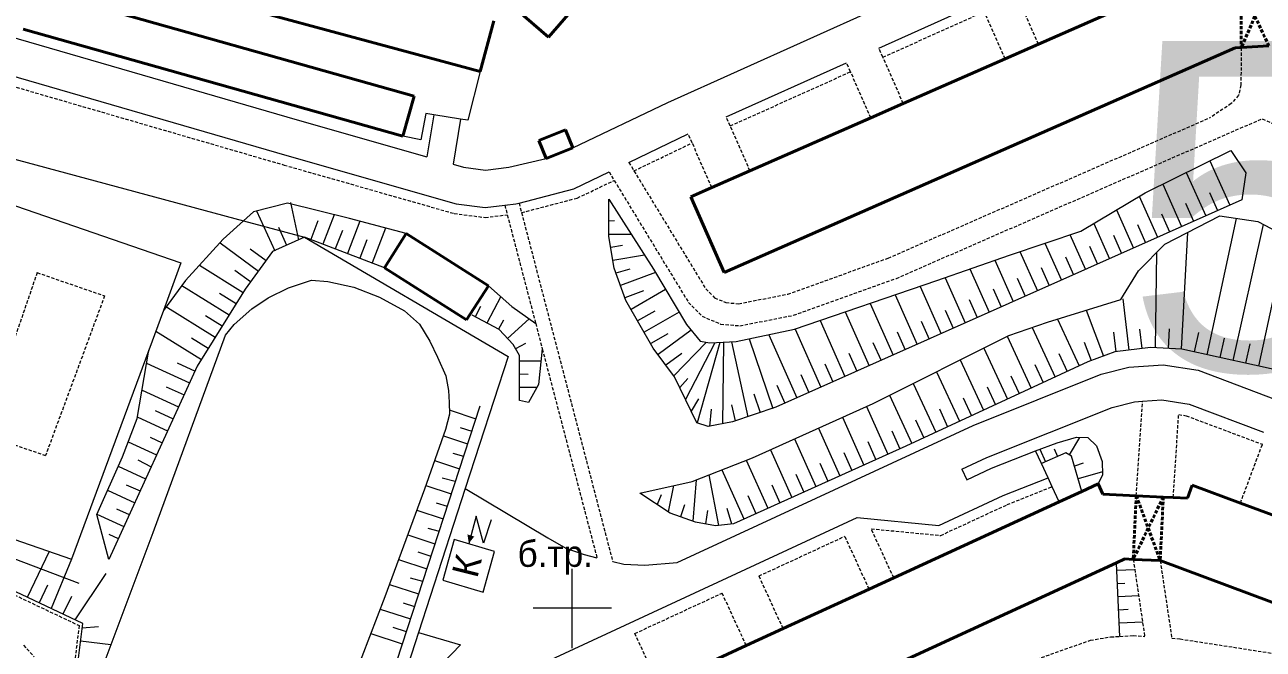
# Model space of a CAD drawing. Extents: x 1000 to 4000, y -5000 to -1000.
# Drawn here: x 2316.8 to 2505, y -3606.2 to -3511.3 of the extents above; entities that cross this region are included whole.
import ezdxf
from ezdxf.enums import TextEntityAlignment as Align

# ---------------------------------------------------------------- set-up
doc = ezdxf.new("R2010")
doc.units = 0
doc.header["$MEASUREMENT"] = 0
doc.linetypes.add('DASHED', pattern=[0.75, 0.5, -0.25])
for name, color, linetype in [('1', 7, 'CONTINUOUS'), ('11', 7, 'CONTINUOUS'), ('16', 7, 'CONTINUOUS'), ('17', 7, 'CONTINUOUS'), ('24', 7, 'CONTINUOUS'), ('37', 7, 'CONTINUOUS'), ('40', 7, 'CONTINUOUS'), ('6', 7, 'CONTINUOUS'), ('границы команд_1', 10, 'CONTINUOUS')]:
    doc.layers.add(name, color=color, linetype=linetype)
doc.styles.get("Standard").update_dxf_attribs({"font": 'txt', "height": 0.2})

msp = doc.modelspace()

# ---------------------------------------------------------------- linework, layer by layer
at = {"layer": '1', "color": 253, "linetype": 'Continuous', "lineweight": 0}
for p, q in [((2400, -3606.06), (2400, -3594.02)), ((2405.96, -3600), (2394.04, -3600))]:
    msp.add_line(p, q, dxfattribs=at)
at = {"layer": '11', "color": 253, "linetype": 'Continuous', "lineweight": 0}
for p, q in [((2386.03, -3518.42), (2384.14, -3525.84)), ((2377.74, -3524.81), (2377.01, -3528.8)), ((2378.96, -3525.01), (2377.74, -3524.81)), ((2383.02, -3525.66), (2378.96, -3525.01)), ((2384.14, -3525.84), (2383.02, -3525.66)), ((2377.01, -3528.8), (2374.27, -3528.28)), ((2307.8, -3529.78), (2350.06, -3541.11)), ((2350.06, -3541.11), (2359.31, -3543.59)), ((2359.31, -3543.59), (2390.28, -3561.73)), ((2390.28, -3561.73), (2383.74, -3581.82)), ((2383.74, -3581.82), (2376.63, -3603.66)), ((2376.63, -3603.66), (2355.84, -3667.54))]:
    msp.add_line(p, q, dxfattribs=at)
at = {"layer": '16', "color": 253, "linetype": 'Continuous', "lineweight": 0}
for p, q in [((2382.05, -3589.57), (2380.31, -3595.71)), ((2388.18, -3591.39), (2382.05, -3589.57)), ((2386.44, -3597.53), (2388.18, -3591.39)), ((2380.31, -3595.71), (2386.44, -3597.53))]:
    msp.add_line(p, q, dxfattribs=at)
msp.add_lwpolyline([(2387.68, -3586.56), (2386.5, -3590.1), (2385.39, -3585.99), (2384.28, -3590.13)], dxfattribs=at)
msp.add_solid([(2384.28, -3590.13), (2385.11, -3589.09), (2384.07, -3588.78)], dxfattribs=at)
at = {"layer": '24', "color": 253, "linetype": 'Continuous', "lineweight": 0}
for p, q in [((2446.61, -3514.89), (2462.02, -3507.96)), ((2414.53, -3523.14), (2446.27, -3508.85)), ((2310.31, -3511.87), (2358.2, -3525.78)), ((2304.06, -3515.94), (2356.64, -3531.21)), ((2423.41, -3525.34), (2441.7, -3517.11)), ((2400.09, -3530.03), (2414.53, -3523.14)), ((2378.96, -3525.01), (2377.92, -3531.41)), ((2358.2, -3525.78), (2377.92, -3531.41)), ((2383.02, -3525.66), (2381.91, -3532.54)), ((2408.59, -3532.25), (2417.63, -3527.92)), ((2356.64, -3531.21), (2382.35, -3538.55)), ((2381.91, -3532.54), (2383.48, -3532.99)), ((2390.36, -3532.99), (2396.02, -3531.66)), ((2383.48, -3532.99), (2386.8, -3533.41)), ((2386.8, -3533.41), (2390.36, -3532.99)), ((2400.26, -3536.25), (2405.59, -3533.7)), ((2391.91, -3538.43), (2400.26, -3536.25)), ((2315.4, -3538.86), (2340.53, -3547.51)), ((2382.35, -3538.55), (2386.77, -3539.1)), ((2386.77, -3539.1), (2389.75, -3538.75)), ((2389.75, -3538.75), (2391.41, -3538.56)), ((2391.41, -3538.56), (2391.91, -3538.43)), ((2340.53, -3547.51), (2337.86, -3554.74)), ((2337.86, -3554.74), (2335.63, -3560.77)), ((2335.63, -3560.77), (2323.9, -3592.53)), ((2460.91, -3572.2), (2480.38, -3564.44)), ((2480.38, -3564.44), (2484.57, -3563.37)), ((2484.57, -3563.37), (2489.81, -3563)), ((2489.81, -3563), (2495.1, -3563.83)), ((2495.1, -3563.83), (2506.89, -3568.25)), ((2486.66, -3568.55), (2489.58, -3568.35)), ((2489.58, -3568.35), (2493.73, -3569)), ((2463.02, -3577.09), (2482.03, -3569.51)), ((2482.03, -3569.51), (2485.43, -3568.64)), ((2485.43, -3568.64), (2486.66, -3568.55)), ((2493.73, -3569), (2505.03, -3573.23)), ((2415.93, -3593.03), (2460.91, -3572.2)), ((2459.2, -3578.86), (2463.02, -3577.09)), ((2463.72, -3578.73), (2470.42, -3576.06)), ((2471.32, -3578), (2470.42, -3576.06)), ((2459.2, -3578.86), (2459.95, -3580.48)), ((2459.95, -3580.48), (2463.72, -3578.73)), ((2472.31, -3580.16), (2471.32, -3578)), ((2465.5, -3582.87), (2472.31, -3580.16)), ((2472.93, -3581.52), (2472.31, -3580.16)), ((2473.99, -3583.84), (2472.93, -3581.52)), ((2383.74, -3581.82), (2396.28, -3589.3)), ((2455.73, -3587.4), (2465.5, -3582.87)), ((2302.82, -3585.27), (2323.9, -3592.53)), ((2384.63, -3613.39), (2443.32, -3586.21)), ((2443.32, -3586.21), (2455.73, -3587.4)), ((2396.28, -3589.3), (2399.01, -3590.84)), ((2399.01, -3590.84), (2401.82, -3591.84)), ((2401.82, -3591.84), (2403.75, -3592.32)), ((2406.15, -3592.9), (2407.83, -3593.3)), ((2407.83, -3593.3), (2411.04, -3593.44)), ((2411.04, -3593.44), (2415.93, -3593.03)), ((2376.63, -3603.66), (2383.02, -3605.55)), ((2380.31, -3608.32), (2383.02, -3605.55))]:
    msp.add_line(p, q, dxfattribs=at)
at = {"layer": '24', "color": 253, "linetype": 'DASHED', "lineweight": 0}
for p, q in [((2470.84, -3514.3), (2467.66, -3507.06)), ((2447.21, -3516.27), (2462.62, -3509.33)), ((2465.78, -3516.53), (2462.62, -3509.33)), ((2447.21, -3516.27), (2446.61, -3514.89)), ((2501.67, -3514.81), (2501.61, -3520.49)), ((2442.3, -3518.48), (2441.7, -3517.11)), ((2450.31, -3523.32), (2447.21, -3516.27)), ((2306.15, -3518.11), (2356.22, -3532.65)), ((2424.01, -3526.71), (2442.3, -3518.48)), ((2445.38, -3525.49), (2442.3, -3518.48)), ((2501.61, -3520.49), (2501.26, -3522.06)), ((2501.26, -3522.06), (2500.14, -3523.32)), ((2500.14, -3523.32), (2496.94, -3525.44)), ((2424.01, -3526.71), (2423.41, -3525.34)), ((2427.01, -3533.55), (2424.01, -3526.71)), ((2448.03, -3546.78), (2496.94, -3525.44)), ((2449.26, -3549.87), (2504.85, -3525.61)), ((2504.85, -3525.61), (2513.36, -3529.37)), ((2418.23, -3529.29), (2417.63, -3527.92)), ((2409.38, -3533.54), (2418.23, -3529.29)), ((2421.22, -3536.09), (2418.23, -3529.29)), ((2356.22, -3532.65), (2382.05, -3540.02)), ((2408.59, -3532.25), (2409.38, -3533.54)), ((2405.59, -3533.7), (2406.37, -3534.99)), ((2409.38, -3533.54), (2420.29, -3551.46)), ((2400.77, -3537.67), (2406.37, -3534.99)), ((2406.37, -3534.99), (2417.66, -3553.53)), ((2392.29, -3539.88), (2400.77, -3537.67)), ((2382.05, -3540.02), (2386.76, -3540.61)), ((2389.75, -3538.75), (2390.13, -3540.22)), ((2391.91, -3538.43), (2392.29, -3539.88)), ((2392.29, -3539.88), (2406.15, -3592.9)), ((2386.76, -3540.61), (2390.13, -3540.22)), ((2390.13, -3540.22), (2394.44, -3556.72)), ((2432.76, -3552.27), (2448.03, -3546.78)), ((2318.69, -3549), (2310.27, -3573.45)), ((2318.69, -3549), (2328.93, -3552.53)), ((2420.29, -3551.46), (2421.63, -3552.81)), ((2433.64, -3555.48), (2449.26, -3549.87)), ((2328.93, -3552.53), (2319.96, -3576.78)), ((2421.63, -3552.81), (2423.36, -3553.56)), ((2425.28, -3553.72), (2432.76, -3552.27)), ((2417.66, -3553.53), (2419.73, -3555.6)), ((2423.36, -3553.56), (2425.28, -3553.72)), ((2394.44, -3556.72), (2395.45, -3560.59)), ((2419.73, -3555.6), (2422.54, -3556.82)), ((2422.54, -3556.82), (2425.47, -3557.07)), ((2425.47, -3557.07), (2433.64, -3555.48)), ((2395.45, -3560.59), (2403.75, -3592.32)), ((2485.71, -3582.89), (2486.66, -3568.55)), ((2491.32, -3583.16), (2492.16, -3570.56)), ((2492.16, -3570.56), (2493.28, -3570.74)), ((2493.28, -3570.74), (2504.88, -3575.08)), ((2310.27, -3573.45), (2319.96, -3576.78)), ((2501.54, -3584), (2504.88, -3575.08)), ((2466.1, -3584.25), (2472.93, -3581.52)), ((2455.99, -3588.93), (2466.1, -3584.25)), ((2295.55, -3588.65), (2325.06, -3602.62)), ((2428.38, -3595.09), (2441.43, -3589.05)), ((2445.12, -3597.09), (2441.43, -3589.05)), ((2448.86, -3595.38), (2445.43, -3587.92)), ((2445.43, -3587.92), (2455.99, -3588.93)), ((2485.25, -3592.56), (2486.99, -3604.26)), ((2489.35, -3592.76), (2491.11, -3604.55)), ((2432.05, -3603.09), (2428.38, -3595.09)), ((2409.52, -3603.83), (2422.78, -3597.69)), ((2426.44, -3605.67), (2422.78, -3597.69)), ((2325.06, -3602.62), (2318.98, -3651.9)), ((2413.16, -3611.77), (2409.52, -3603.83)), ((2483.24, -3604.26), (2485.24, -3604.13)), ((2485.24, -3604.13), (2486.99, -3604.26)), ((2316.62, -3605.61), (2318.21, -3607.36)), ((2449.39, -3615.18), (2478.74, -3604.86)), ((2478.74, -3604.86), (2481.83, -3604.34)), ((2481.83, -3604.34), (2483.24, -3604.26)), ((2491.11, -3604.55), (2492.36, -3604.65)), ((2492.36, -3604.65), (2509.58, -3607.32))]:
    msp.add_line(p, q, dxfattribs=at)
at = {"layer": '37', "color": 253, "linetype": 'Continuous', "lineweight": 0}
for p, q in [((2487.07, -3536.86), (2500.09, -3530.46)), ((2500.09, -3530.46), (2502.37, -3533.84)), ((2496.91, -3532.02), (2499.91, -3538.75)), ((2493.32, -3533.78), (2496.26, -3540.38)), ((2502.37, -3533.84), (2501.74, -3537.94)), ((2489.73, -3535.55), (2492.6, -3542.01)), ((2405.57, -3543.52), (2405.57, -3537.84)), ((2405.57, -3537.84), (2412.33, -3548.48)), ((2501.74, -3537.94), (2430.96, -3569.45)), ((2477.28, -3542.68), (2487.07, -3536.86)), ((2486.17, -3537.39), (2488.95, -3543.63)), ((2496.86, -3536.82), (2498.08, -3539.56)), ((2351.56, -3539.74), (2350.06, -3541.11)), ((2356.73, -3538.45), (2351.56, -3539.74)), ((2352.01, -3539.63), (2354.78, -3545.67)), ((2366.16, -3540.79), (2356.73, -3538.45)), ((2357.17, -3538.34), (2358.41, -3544)), ((2482.7, -3539.45), (2485.29, -3545.26)), ((2489.55, -3540.08), (2490.77, -3542.82)), ((2493.21, -3538.45), (2494.43, -3541.19)), ((2350.06, -3541.11), (2346.97, -3543.93)), ((2361.33, -3541.15), (2360.26, -3543.95)), ((2363.83, -3540.21), (2362.12, -3544.67)), ((2367.74, -3541.2), (2365.86, -3546.1)), ((2374.77, -3543.04), (2366.16, -3540.79)), ((2406.44, -3541.14), (2405.57, -3541.19)), ((2479.24, -3541.51), (2481.64, -3546.89)), ((2485.9, -3541.7), (2487.12, -3544.45)), ((2490.07, -3544.7), (2498.41, -3540.37)), ((2500.87, -3540.75), (2496.46, -3561.48)), ((2498.41, -3540.37), (2504.19, -3541.25)), ((2504.99, -3541.67), (2500.37, -3562.34)), ((2504.19, -3541.25), (2512.29, -3545.5)), ((2346.97, -3543.93), (2341.24, -3550.22)), ((2359.31, -3543.59), (2354.46, -3545.81)), ((2355.34, -3542.11), (2356.59, -3544.83)), ((2371.46, -3548.25), (2359.31, -3543.59)), ((2365.07, -3542.58), (2363.99, -3545.38)), ((2371.63, -3542.22), (2369.59, -3547.53)), ((2408.97, -3543.19), (2405.57, -3543.19)), ((2406.36, -3548.34), (2405.57, -3543.52)), ((2466.43, -3546.33), (2477.28, -3542.68)), ((2475.63, -3543.23), (2477.99, -3548.51)), ((2482.24, -3543.33), (2483.47, -3546.07)), ((2493.52, -3542.91), (2492.55, -3560.63)), ((2508.56, -3543.55), (2504.27, -3563.21)), ((2346.47, -3544.48), (2352.3, -3548.76)), ((2354.46, -3545.81), (2350.27, -3551.53)), ((2351.07, -3545.37), (2353.49, -3547.15)), ((2368.8, -3544.02), (2367.72, -3546.82)), ((2407.65, -3544.89), (2405.84, -3545.17)), ((2468.02, -3545.8), (2470.68, -3551.77)), ((2471.82, -3544.51), (2474.33, -3550.14)), ((2478.59, -3544.96), (2479.81, -3547.7)), ((2486.06, -3548.71), (2490.07, -3544.7)), ((2410.97, -3546.35), (2406.16, -3547.14)), ((2455.43, -3550.21), (2466.43, -3546.33)), ((2464.22, -3547.11), (2467.02, -3553.39)), ((2474.94, -3546.59), (2476.16, -3549.33)), ((2488.8, -3545.97), (2488.56, -3560.42)), ((2343.36, -3547.89), (2349.97, -3552.01)), ((2348.7, -3548.6), (2351.12, -3550.37)), ((2408.15, -3553.21), (2406.36, -3548.34)), ((2408.76, -3548.48), (2406.63, -3549.07)), ((2412.64, -3549), (2407.32, -3550.95)), ((2412.33, -3548.48), (2417.37, -3556.89)), ((2460.44, -3548.44), (2463.37, -3555.02)), ((2471.28, -3548.21), (2472.5, -3550.95)), ((2483.35, -3553.1), (2486.06, -3548.71)), ((2341.24, -3550.22), (2337.86, -3554.74)), ((2340.69, -3550.95), (2347.86, -3555.41)), ((2387.26, -3550.98), (2390.84, -3554.16)), ((2433.78, -3557.61), (2455.43, -3550.21)), ((2452.86, -3551.09), (2456.06, -3558.28)), ((2456.65, -3549.78), (2459.71, -3556.65)), ((2463.97, -3551.47), (2465.2, -3554.21)), ((2467.63, -3549.84), (2468.85, -3552.58)), ((2350.27, -3551.53), (2343.01, -3563.21)), ((2346.37, -3552.12), (2348.92, -3553.71)), ((2389.14, -3552.65), (2387.03, -3556.66)), ((2410.82, -3551.79), (2408.01, -3552.83)), ((2412.32, -3560.47), (2408.15, -3553.21)), ((2414.19, -3551.58), (2408.94, -3554.59)), ((2449.06, -3552.39), (2452.41, -3559.9)), ((2460.32, -3553.1), (2461.54, -3555.84)), ((2472.2, -3556.54), (2483.35, -3553.1)), ((2483.67, -3553), (2484.58, -3560.78)), ((2338.11, -3554.06), (2345.75, -3558.8)), ((2386.04, -3554.16), (2385.26, -3555.72)), ((2390.84, -3554.16), (2394.44, -3556.72)), ((2412.54, -3554.83), (2409.94, -3556.33)), ((2416.24, -3555.01), (2410.94, -3558.06)), ((2441.46, -3554.98), (2445.1, -3563.16)), ((2445.26, -3553.69), (2448.75, -3561.53)), ((2456.67, -3554.72), (2457.89, -3557.46)), ((2478.11, -3554.72), (2480.71, -3561.67)), ((2344.26, -3555.52), (2346.8, -3557.1)), ((2388.91, -3557.65), (2384.79, -3555.48)), ((2389.53, -3556.2), (2388.79, -3557.59)), ((2393.43, -3556), (2390.18, -3559.02)), ((2417.37, -3556.89), (2419.45, -3559.41)), ((2437.66, -3556.28), (2441.44, -3564.79)), ((2453.01, -3556.35), (2454.23, -3559.09)), ((2466.34, -3558.55), (2472.2, -3556.54)), ((2473.72, -3556.07), (2477.01, -3563.18)), ((2336.7, -3557.89), (2343.64, -3562.2)), ((2342.14, -3558.92), (2344.69, -3560.5)), ((2391, -3559.91), (2388.91, -3557.65)), ((2414.53, -3558.3), (2411.93, -3559.79)), ((2418.07, -3557.74), (2413.05, -3561.45)), ((2424.92, -3559.48), (2433.78, -3557.61)), ((2429.86, -3558.44), (2434.14, -3568.04)), ((2433.86, -3557.59), (2437.79, -3566.41)), ((2445.75, -3568.87), (2466.34, -3558.55)), ((2449.36, -3557.98), (2450.58, -3560.72)), ((2466.1, -3558.67), (2469.75, -3566.54)), ((2469.89, -3557.33), (2473.38, -3564.86)), ((2482.24, -3558.03), (2482.59, -3561.01)), ((2486.22, -3557.57), (2486.57, -3560.55)), ((2490.71, -3557.53), (2490.55, -3560.53)), ((2495.16, -3558.12), (2494.51, -3561.05)), ((2499.06, -3558.98), (2498.41, -3561.91)), ((2333.9, -3571.16), (2335.63, -3560.77)), ((2391.97, -3561.6), (2391, -3559.91)), ((2392.89, -3559.75), (2391.4, -3560.6)), ((2395.45, -3560.59), (2394.88, -3566.01)), ((2415.56, -3564.85), (2412.32, -3560.47)), ((2420.36, -3559.59), (2415.42, -3564.67)), ((2421.66, -3559.65), (2417.21, -3568.25)), ((2422.43, -3559.61), (2418.96, -3571.83)), ((2419.45, -3559.41), (2420.89, -3559.69)), ((2420.89, -3559.69), (2424.92, -3559.48)), ((2422.96, -3559.65), (2422.83, -3571.98)), ((2424.22, -3559.52), (2426.67, -3570.9)), ((2426.91, -3559.06), (2430.46, -3569.62)), ((2445.7, -3559.6), (2446.93, -3562.34)), ((2462.53, -3560.46), (2466.12, -3568.22)), ((2477.79, -3559.56), (2478.84, -3562.37)), ((2487.88, -3560.39), (2482.43, -3561.03)), ((2492.62, -3560.63), (2487.88, -3560.39)), ((2549.85, -3573.28), (2492.62, -3560.63)), ((2502.97, -3559.84), (2502.32, -3562.77)), ((2339.94, -3562.7), (2342.67, -3563.95)), ((2391.97, -3568.44), (2391.97, -3561.6)), ((2395.26, -3562.44), (2391.97, -3562.44)), ((2416.65, -3561.28), (2414.24, -3563.06)), ((2442.05, -3561.23), (2443.27, -3563.97)), ((2478.36, -3562.55), (2450.68, -3575.37)), ((2458.95, -3562.26), (2462.49, -3569.9)), ((2473.93, -3561.3), (2475.19, -3564.02)), ((2482.43, -3561.03), (2478.36, -3562.55)), ((2343.01, -3563.21), (2329.56, -3592.56)), ((2335.3, -3562.77), (2341.84, -3565.76)), ((2393.28, -3564.46), (2391.97, -3564.44)), ((2434.74, -3564.49), (2435.96, -3567.23)), ((2438.4, -3562.86), (2439.62, -3565.6)), ((2455.37, -3564.05), (2458.86, -3571.58)), ((2470.3, -3562.98), (2471.57, -3565.7)), ((2338.28, -3566.33), (2341.01, -3567.58)), ((2394.63, -3566.44), (2391.97, -3566.44)), ((2394.88, -3566.01), (2393.34, -3568.75)), ((2418.94, -3571.83), (2415.56, -3564.85)), ((2417.56, -3565.06), (2416.33, -3566.45)), ((2431.09, -3566.11), (2432.31, -3568.85)), ((2451.79, -3565.84), (2455.23, -3573.26)), ((2463.05, -3566.34), (2464.31, -3569.06)), ((2466.67, -3564.66), (2467.93, -3567.38)), ((2334.62, -3566.86), (2340.17, -3569.4)), ((2419.18, -3568.17), (2418.08, -3570.05)), ((2427.61, -3567.42), (2428.57, -3570.26)), ((2448.22, -3567.64), (2451.6, -3574.95)), ((2459.41, -3568.02), (2460.68, -3570.74)), ((2336.61, -3569.97), (2339.34, -3571.22)), ((2385.96, -3569.29), (2358.55, -3653.18)), ((2381.45, -3569.92), (2385.34, -3571.19)), ((2393.34, -3568.75), (2391.97, -3568.44)), ((2421.12, -3569.74), (2420.87, -3572.36)), ((2424.2, -3569.11), (2424.78, -3571.54)), ((2430.96, -3569.45), (2424.34, -3571.68)), ((2427.38, -3577.13), (2445.75, -3568.87)), ((2444.7, -3569.34), (2447.96, -3576.6)), ((2455.79, -3569.7), (2457.05, -3572.42)), ((2331.64, -3576.97), (2333.9, -3571.16)), ((2333.98, -3570.96), (2338.51, -3573.04)), ((2420.67, -3572.4), (2418.94, -3571.83)), ((2424.34, -3571.68), (2420.67, -3572.4)), ((2441.05, -3570.98), (2444.31, -3578.24)), ((2452.16, -3571.38), (2453.42, -3574.11)), ((2335.84, -3574), (2337.67, -3574.86)), ((2380.42, -3573.79), (2384.1, -3574.99)), ((2382.99, -3572.54), (2384.72, -3573.09)), ((2437.4, -3572.62), (2440.66, -3579.88)), ((2448.55, -3573.04), (2449.78, -3575.78)), ((2473.71, -3574.86), (2476.64, -3574.02)), ((2477.09, -3574.03), (2475.53, -3576.67)), ((2476.64, -3574.02), (2478.34, -3574.05)), ((2478.34, -3574.05), (2479.65, -3575.29)), ((2332.52, -3574.7), (2336.84, -3576.67)), ((2450.68, -3575.37), (2424.49, -3587.14)), ((2430.11, -3575.9), (2433.36, -3583.16)), ((2433.75, -3574.26), (2437.01, -3581.51)), ((2444.91, -3574.68), (2446.13, -3577.42)), ((2470.42, -3576.06), (2473.71, -3574.86)), ((2471.06, -3575.83), (2471.91, -3577.74)), ((2473.24, -3575.75), (2473.74, -3576.93)), ((2479.65, -3575.29), (2480.54, -3577.68)), ((2327.77, -3585.75), (2331.64, -3576.97)), ((2333.97, -3577.46), (2336.01, -3578.49)), ((2379.09, -3577.56), (2382.85, -3578.79)), ((2381.84, -3576.43), (2383.47, -3576.89)), ((2418.23, -3580.73), (2427.38, -3577.13)), ((2426.44, -3577.5), (2429.72, -3584.8)), ((2441.26, -3576.32), (2442.49, -3579.06)), ((2475.02, -3576.37), (2471.32, -3578)), ((2475.87, -3576.87), (2475.02, -3576.37)), ((2477.44, -3582.25), (2475.87, -3576.87)), ((2480.54, -3577.68), (2480.58, -3579.72)), ((2331.01, -3578.4), (2335.17, -3580.31)), ((2422.71, -3578.97), (2426.07, -3586.43)), ((2433.96, -3579.6), (2435.19, -3582.34)), ((2437.61, -3577.96), (2438.84, -3580.7)), ((2477.64, -3577.95), (2476.32, -3578.41)), ((2480.57, -3579.26), (2476.88, -3580.33)), ((2332.2, -3581.26), (2334.34, -3582.13)), ((2377.76, -3581.34), (2381.61, -3582.6)), ((2380.25, -3580.16), (2382.23, -3580.69)), ((2410.29, -3582.49), (2418.23, -3580.73)), ((2415.4, -3581.36), (2414.58, -3585.35)), ((2418.85, -3580.49), (2418.31, -3586.76)), ((2420.76, -3579.74), (2422.24, -3587.41)), ((2430.31, -3581.24), (2431.54, -3583.97)), ((2480.58, -3579.72), (2479.93, -3581.11)), ((2329.39, -3582.06), (2333.51, -3583.95)), ((2414.86, -3585.54), (2410.29, -3582.49)), ((2413.52, -3582.77), (2412.92, -3584.24)), ((2426.66, -3582.88), (2427.89, -3585.61)), ((2330.73, -3584.89), (2332.67, -3585.77)), ((2376.38, -3585.09), (2380.37, -3586.4)), ((2379.31, -3583.99), (2380.99, -3584.5)), ((2417.06, -3584.3), (2416.43, -3586.09)), ((2420.54, -3585.12), (2420.26, -3587.19)), ((2423.51, -3584.8), (2424.22, -3587.18)), ((2327.76, -3585.72), (2331.84, -3587.58)), ((2329.56, -3592.56), (2327.77, -3585.75)), ((2418.71, -3586.9), (2414.86, -3585.54)), ((2421.76, -3587.46), (2418.71, -3586.9)), ((2424.49, -3587.14), (2421.76, -3587.46)), ((2325.6, -3602.33), (2296.2, -3588.41)), ((2329.59, -3588.75), (2331.01, -3589.4)), ((2374.99, -3588.85), (2379.13, -3590.2)), ((2378.05, -3587.82), (2379.75, -3588.3)), ((2320.49, -3591.35), (2317.18, -3598.34)), ((2323.9, -3592.53), (2320.79, -3600.05)), ((2373.6, -3592.6), (2377.88, -3594)), ((2376.52, -3591.44), (2378.51, -3592.1)), ((2329.12, -3594.69), (2324.41, -3601.76)), ((2483.24, -3604.26), (2482.7, -3593.19)), ((2485.48, -3594.13), (2482.75, -3594.27)), ((2320.27, -3596.48), (2318.99, -3599.19)), ((2372.22, -3596.36), (2376.64, -3597.8)), ((2375.36, -3595.38), (2377.26, -3595.9)), ((2483.96, -3596.23), (2482.85, -3596.26)), ((2323.89, -3598.19), (2322.6, -3600.91)), ((2486.08, -3598.11), (2482.95, -3598.26)), ((2370.81, -3600.11), (2375.4, -3601.61)), ((2374.32, -3599.16), (2376.02, -3599.7)), ((2484.49, -3600.17), (2483.04, -3600.26)), ((2486.67, -3602.09), (2483.14, -3602.26)), ((2320.62, -3642.7), (2325.6, -3602.33)), ((2328.02, -3602.8), (2325.52, -3603)), ((2369.38, -3603.85), (2374.16, -3605.41)), ((2372.73, -3602.88), (2374.78, -3603.51)), ((2329.9, -3605.56), (2325.28, -3604.99))]:
    msp.add_line(p, q, dxfattribs=at)
at = {"layer": '40', "color": 253, "linetype": 'Continuous', "lineweight": 0}
for p, q in [((2353.78, -3552.82), (2356.9, -3551.3)), ((2356.9, -3551.3), (2360.39, -3550.15)), ((2360.39, -3550.15), (2362.85, -3550.33)), ((2362.85, -3550.33), (2366.79, -3551.19)), ((2366.79, -3551.19), (2370.69, -3552.75)), ((2351.33, -3554.49), (2353.78, -3552.82)), ((2370.69, -3552.75), (2374.51, -3554.82)), ((2348.61, -3556.9), (2351.33, -3554.49)), ((2374.51, -3554.82), (2376.78, -3556.83)), ((2347.32, -3558.49), (2348.61, -3556.9)), ((2376.78, -3556.83), (2378.34, -3559.43)), ((2336.31, -3588.5), (2347.32, -3558.49)), ((2378.34, -3559.43), (2379.53, -3561.84)), ((2379.53, -3561.84), (2380.8, -3564.66)), ((2380.8, -3564.66), (2381.2, -3566.89)), ((2381.2, -3566.89), (2381.28, -3568.75)), ((2381.28, -3568.75), (2381.32, -3570.49)), ((2381.32, -3570.49), (2380.76, -3572.82)), ((2380.76, -3572.82), (2377.56, -3581.89)), ((2377.56, -3581.89), (2371.51, -3598.28)), ((2325.07, -3596.24), (2299.19, -3586.41)), ((2328.25, -3609.95), (2336.31, -3588.5)), ((2371.51, -3598.28), (2363.59, -3618.98))]:
    msp.add_line(p, q, dxfattribs=at)
at = {"layer": '6', "color": 253, "linetype": 'Continuous', "lineweight": 40}
for p, q in [((2415.77, -3490.82), (2396.4, -3513.23)), ((2320.71, -3500.81), (2386.03, -3518.42)), ((2375.99, -3522.19), (2318.26, -3505.92)), ((2485.29, -3507.96), (2470.84, -3514.3)), ((2396.4, -3513.23), (2391.59, -3509.07)), ((2386.03, -3518.42), (2388.09, -3510.75)), ((2316.54, -3512.01), (2374.27, -3528.28)), ((2423.08, -3548.96), (2500.73, -3514.87)), ((2470.84, -3514.3), (2465.78, -3516.53)), ((2501.67, -3514.81), (2500.73, -3514.87)), ((2505.85, -3514.54), (2501.67, -3514.81)), ((2465.78, -3516.53), (2450.31, -3523.32)), ((2374.27, -3528.28), (2375.99, -3522.19)), ((2450.31, -3523.32), (2445.38, -3525.49)), ((2445.38, -3525.49), (2427.01, -3533.55)), ((2398.99, -3527.29), (2394.92, -3528.92)), ((2400.09, -3530.03), (2398.99, -3527.29)), ((2394.92, -3528.92), (2396.02, -3531.66)), ((2396.02, -3531.66), (2400.09, -3530.03)), ((2427.01, -3533.55), (2421.22, -3536.09)), ((2421.22, -3536.09), (2418.04, -3537.49)), ((2418.04, -3537.49), (2423.08, -3548.96)), ((2374.77, -3543.04), (2371.46, -3548.25)), ((2387.26, -3550.98), (2374.77, -3543.04)), ((2371.46, -3548.25), (2383.95, -3556.19)), ((2384.5, -3555.32), (2387.26, -3550.98)), ((2383.95, -3556.19), (2384.5, -3555.32)), ((2479.93, -3581.11), (2477.44, -3582.25)), ((2480.63, -3582.64), (2479.93, -3581.11)), ((2493.48, -3583.26), (2494.23, -3581.27)), ((2494.23, -3581.27), (2501.54, -3584)), ((2477.44, -3582.25), (2473.99, -3583.84)), ((2480.63, -3582.64), (2485.71, -3582.89)), ((2485.71, -3582.89), (2489.82, -3583.09)), ((2489.82, -3583.09), (2491.32, -3583.16)), ((2491.32, -3583.16), (2493.48, -3583.26)), ((2473.99, -3583.84), (2448.86, -3595.38)), ((2501.54, -3584), (2506.35, -3585.8)), ((2482.7, -3593.1), (2484, -3592.5)), ((2484, -3592.5), (2485.25, -3592.56)), ((2485.25, -3592.56), (2489.35, -3592.76)), ((2571.31, -3623.34), (2489.35, -3592.76)), ((2405.59, -3628.51), (2482.7, -3593.1)), ((2448.86, -3595.38), (2445.12, -3597.09)), ((2445.12, -3597.09), (2432.05, -3603.09)), ((2432.05, -3603.09), (2426.44, -3605.67)), ((2426.44, -3605.67), (2413.16, -3611.77))]:
    msp.add_line(p, q, dxfattribs=at)
at = {"layer": '6', "color": 253, "linetype": 'DASHED', "lineweight": 40}
for p, q in [((2501.66, -3505.53), (2501.67, -3514.81)), ((2503.75, -3510.04), (2501.67, -3514.81)), ((2503.75, -3510.04), (2505.85, -3514.54)), ((2485.71, -3582.89), (2485.25, -3592.56)), ((2485.71, -3582.89), (2487.53, -3587.82)), ((2489.82, -3583.09), (2487.53, -3587.82)), ((2489.82, -3583.09), (2489.35, -3592.76)), ((2487.53, -3587.82), (2485.25, -3592.56)), ((2487.53, -3587.82), (2489.35, -3592.76))]:
    msp.add_line(p, q, dxfattribs=at)

# ---------------------------------------------------------------- texts
at = {"layer": '17', "color": 253, "linetype": 'Continuous', "lineweight": 0}
msp.add_text('б.тр.', height=4, dxfattribs=at).set_placement((2397.42, -3592.17), align=Align.MIDDLE)
msp.add_text('К', height=4, rotation=76.0684, dxfattribs=at).set_placement((2383.98, -3593.56), align=Align.MIDDLE)
at = {"layer": 'границы команд_1', "color": 251, "lineweight": 0, "insert": (2483.88, -3513.82), "char_height": 50, "attachment_point": 1}
msp.add_mtext_dynamic_manual_height_columns('{\\fArial|b0|i0|c204|p34;\\C6;5}', width=31.0266, gutter_width=1, heights=[0], dxfattribs=at)

doc.saveas('drawing.dxf')
